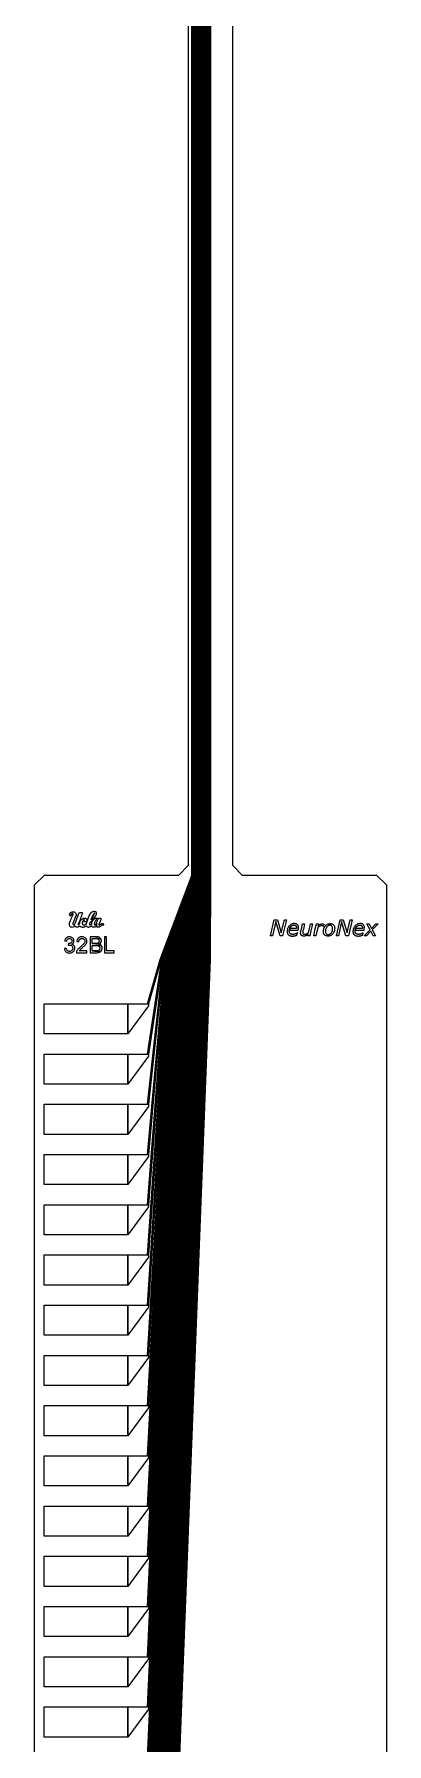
# Model space of a CAD drawing. Header units: inches. Extents: x 106592 to 209533, y 57057 to 74911.
# Drawn here: x 110129 to 110843, y 58860 to 62320 of the extents above; entities that cross this region are included whole.
import ezdxf

# ---------------------------------------------------------------- set-up
doc = ezdxf.new("R2010")
doc.units = ezdxf.units.IN
doc.header["$MEASUREMENT"] = 0
for name, color, linetype in [('metal', 221, 'Continuous'), ('nitride window', 40, 'Continuous'), ('profile', 140, 'Continuous')]:
    doc.layers.add(name, color=color, linetype=linetype)

msp = doc.modelspace()

# ---------------------------------------------------------------- linework, layer by layer
at = {"layer": 'metal'}
for points in [[(110447.7, 60617.5), (110448.6, 68847.4), (110449.2, 68847.4), (110448.3, 60617.5)], [(110448.9, 60617.5), (110449.8, 68847.4), (110450.4, 68847.4), (110449.5, 60617.5)], [(110450.1, 60617.5), (110451, 68847.4), (110451.6, 68847.4), (110450.7, 60617.5)], [(110451.3, 60617.5), (110452.2, 68847.4), (110452.8, 68847.4), (110451.9, 60617.5)], [(110452.5, 60617.5), (110453.4, 68847.4), (110454, 68847.4), (110453.1, 60617.5)], [(110453.7, 60617.5), (110454.6, 68847.4), (110455.2, 68847.4), (110454.3, 60617.5)], [(110454.9, 60617.5), (110455.8, 68847.4), (110456.4, 68847.4), (110455.5, 60617.5)], [(110456.1, 60617.5), (110457, 68847.4), (110457.6, 68847.4), (110456.7, 60617.5)], [(110457.3, 60617.5), (110458.2, 68847.4), (110458.8, 68847.4), (110457.9, 60617.5)], [(110458.5, 60617.5), (110459.4, 68847.4), (110460, 68847.4), (110459.1, 60617.5)], [(110459.7, 60617.5), (110460.6, 68847.4), (110461.2, 68847.4), (110460.3, 60617.5)], [(110460.9, 60617.5), (110461.8, 68847.4), (110462.4, 68847.4), (110461.5, 60617.5)], [(110462.1, 60617.5), (110463, 68847.4), (110463.6, 68847.4), (110462.7, 60617.5)], [(110463.3, 60617.5), (110464.2, 68847.4), (110464.8, 68847.4), (110463.9, 60617.5)], [(110464.5, 60617.5), (110465.4, 68847.4), (110466, 68847.4), (110465.1, 60617.5)], [(110465.7, 60617.5), (110466.6, 68847.4), (110467.2, 68847.4), (110466.3, 60617.5)], [(110466.9, 60617.5), (110467.8, 68847.4), (110468.4, 68847.4), (110467.5, 60617.5)], [(110468.1, 60617.5), (110469, 68847.4), (110469.6, 68847.4), (110468.7, 60617.5)], [(110469.3, 60617.5), (110470.2, 68847.4), (110470.8, 68847.4), (110469.9, 60617.5)], [(110470.5, 60617.5), (110471.4, 68847.4), (110472, 68847.4), (110471.1, 60617.5)], [(110471.7, 60617.5), (110472.6, 68847.4), (110473.2, 68847.4), (110472.3, 60617.5)], [(110472.9, 60617.5), (110473.8, 68847.4), (110474.4, 68847.4), (110473.5, 60617.5)], [(110474.1, 60617.5), (110475, 68847.4), (110475.6, 68847.4), (110474.7, 60617.5)], [(110475.3, 60617.5), (110476.2, 68847.4), (110476.8, 68847.4), (110475.9, 60617.5)], [(110476.5, 60617.5), (110477.4, 68847.4), (110478, 68847.4), (110477.1, 60617.5)], [(110477.7, 60617.5), (110478.6, 68847.4), (110479.2, 68847.4), (110478.3, 60617.5)], [(110478.9, 60617.5), (110479.8, 68847.4), (110480.4, 68847.4), (110479.5, 60617.5)], [(110480.1, 60617.5), (110481, 68847.4), (110481.6, 68847.4), (110480.7, 60617.5)], [(110481.3, 60617.5), (110482.2, 68847.4), (110482.8, 68847.4), (110481.9, 60617.5)], [(110482.5, 60617.5), (110483.4, 68847.4), (110484, 68847.4), (110483.1, 60617.5)], [(110483.7, 60617.5), (110484.6, 68847.4), (110485.2, 68847.4), (110484.3, 60617.5)], [(110484.9, 60617.5), (110485.8, 68847.4), (110486.4, 68847.4), (110485.5, 60617.5)], [(110447.7, 60617.5), (110448.3, 60617.5), (110385.8, 60447.2), (110384.2, 60447.2)], [(110448.9, 60617.5), (110449.5, 60617.5), (110389, 60447.2), (110387.4, 60447.2)], [(110450.1, 60617.5), (110450.7, 60617.5), (110392.2, 60447.2), (110390.6, 60447.2)], [(110395.4, 60447.2), (110393.8, 60447.2), (110451.3, 60617.5), (110451.9, 60617.5)], [(110452.5, 60617.5), (110453.1, 60617.5), (110398.6, 60447.2), (110397, 60447.2)], [(110401.8, 60447.2), (110400.2, 60447.2), (110453.7, 60617.5), (110454.3, 60617.5)], [(110454.9, 60617.5), (110455.5, 60617.5), (110405, 60447.2), (110403.4, 60447.2)], [(110456.1, 60617.5), (110456.7, 60617.5), (110408.2, 60447.2), (110406.6, 60447.2)], [(110409.8, 60447.2), (110411.4, 60447.2), (110457.9, 60617.5), (110457.3, 60617.5)], [(110458.5, 60617.5), (110459.1, 60617.5), (110414.6, 60447.2), (110413, 60447.2)], [(110416.2, 60447.2), (110417.8, 60447.2), (110460.3, 60617.5), (110459.7, 60617.5)], [(110460.9, 60617.5), (110461.5, 60617.5), (110421, 60447.2), (110419.4, 60447.2)], [(110422.6, 60447.2), (110424.2, 60447.2), (110462.7, 60617.5), (110462.1, 60617.5)], [(110463.3, 60617.5), (110463.9, 60617.5), (110427.4, 60447.2), (110425.8, 60447.2)], [(110464.5, 60617.5), (110465.1, 60617.5), (110430.6, 60447.2), (110429, 60447.2)], [(110465.7, 60617.5), (110466.3, 60617.5), (110433.8, 60447.2), (110432.2, 60447.2)], [(110466.9, 60617.5), (110467.5, 60617.5), (110437, 60447.2), (110435.4, 60447.2)], [(110468.1, 60617.5), (110468.7, 60617.5), (110440.2, 60447.2), (110438.6, 60447.2)], [(110443.4, 60447.2), (110441.8, 60447.2), (110469.3, 60617.5), (110469.9, 60617.5)], [(110470.5, 60617.5), (110471.1, 60617.5), (110446.6, 60447.2), (110445, 60447.2)], [(110449.8, 60447.2), (110448.2, 60447.2), (110471.7, 60617.5), (110472.3, 60617.5)], [(110472.9, 60617.5), (110473.5, 60617.5), (110453, 60447.2), (110451.4, 60447.2)], [(110474.1, 60617.5), (110474.7, 60617.5), (110456.2, 60447.2), (110454.6, 60447.2)], [(110457.8, 60447.2), (110459.4, 60447.2), (110475.9, 60617.5), (110475.3, 60617.5)], [(110476.5, 60617.5), (110477.1, 60617.5), (110462.6, 60447.2), (110461, 60447.2)], [(110464.2, 60447.2), (110465.8, 60447.2), (110478.3, 60617.5), (110477.7, 60617.5)], [(110478.9, 60617.5), (110479.5, 60617.5), (110469, 60447.2), (110467.4, 60447.2)], [(110470.6, 60447.2), (110472.2, 60447.2), (110480.7, 60617.5), (110480.1, 60617.5)], [(110481.3, 60617.5), (110481.9, 60617.5), (110475.4, 60447.2), (110473.8, 60447.2)], [(110482.5, 60617.5), (110483.1, 60617.5), (110478.6, 60447.2), (110477, 60447.2)], [(110483.7, 60617.5), (110484.3, 60617.5), (110481.8, 60447.2), (110480.2, 60447.2)], [(110484.9, 60617.5), (110485.5, 60617.5), (110485, 60447.2), (110483.4, 60447.2)], [(110202, 60535.7), (110201.2, 60536), (110200.7, 60537.1), (110200.9, 60539.1), (110202.8, 60542.1), (110204.3, 60543), (110206.1, 60543.7), (110207.6, 60543.9), (110208.7, 60543.9), (110209.7, 60543.7), (110210.9, 60543.1), (110211.9, 60542.5), (110212.5, 60541.7), (110213.3, 60540.3), (110213.7, 60539), (110213.8, 60537.8), (110213.6, 60536.2), (110212.8, 60534.4), (110212, 60532.2), (110208.3, 60523.2), (110207.4, 60520.4), (110207.3, 60519.1), (110207.5, 60517.9), (110208.4, 60517.3), (110209.3, 60517.2), (110210, 60517.6), (110210.9, 60518.5), (110211.4, 60519.3), (110211.9, 60520.4), (110212.6, 60521.9), (110213.1, 60523.3), (110219.6, 60540.9), (110220.2, 60541.5), (110220.9, 60542), (110221.7, 60542.2), (110223.4, 60542.3), (110224.6, 60542.2), (110225.2, 60542.1), (110226.4, 60541.7), (110226.5, 60541.1), (110226.2, 60540.2), (110225.1, 60537.4), (110223.9, 60533.8), (110223.5, 60532.5), (110222.9, 60530.9), (110221.8, 60528), (110219.7, 60522.6), (110218.9, 60520.7), (110218.2, 60519.1), (110218, 60518.2), (110218.4, 60517.3), (110219.1, 60517.5), (110220.3, 60518.5), (110220.6, 60519.3), (110221, 60521.1), (110221.4, 60522.5), (110221.6, 60523.4), (110222.3, 60524.8), (110223.1, 60526.3), (110224.2, 60527.8), (110225.2, 60528.8), (110227.1, 60530.1), (110228.3, 60530.7), (110229.7, 60531.1), (110230.8, 60531.1), (110231.8, 60531.1), (110232.6, 60531), (110233.6, 60530.6), (110234.5, 60529.9), (110235.1, 60528.9), (110235.4, 60527.7), (110235.5, 60526.9), (110235.4, 60525.7), (110234.6, 60524.5), (110233.9, 60523.8), (110233.1, 60523.4), (110231.9, 60523.3), (110230.9, 60523.4), (110230.3, 60523.5), (110229.9, 60523.9), (110229.6, 60524.6), (110229.3, 60525.4), (110229.6, 60526.3), (110230, 60526.7), (110230.5, 60527.1), (110230.6, 60527.5), (110230.1, 60527.6), (110229.5, 60527.3), (110228.9, 60526.8), (110228.3, 60526), (110227.8, 60525.3), (110227.2, 60524.3), (110226.8, 60523.3), (110226.4, 60522.4), (110226.2, 60521.4), (110226.2, 60520.6), (110226.3, 60519.9), (110226.4, 60519.2), (110226.5, 60518.8), (110226.8, 60518.4), (110227.2, 60517.9), (110227.6, 60517.6), (110228.3, 60517.4), (110229, 60517.3), (110229.7, 60517.3), (110231.5, 60517.7), (110232.4, 60518), (110233.7, 60518.7), (110234.4, 60519.1), (110234.7, 60519.6), (110235.6, 60522.8), (110237.5, 60528.3), (110239.6, 60534), (110241.4, 60537.4), (110242.4, 60539), (110244.3, 60541.8), (110245.2, 60542.8), (110246.5, 60543.8), (110247.8, 60544.4), (110249.1, 60544.7), (110250, 60544.8), (110251, 60544.8), (110251.9, 60544.7), (110252.9, 60544.4), (110253.6, 60544), (110254.3, 60543.5), (110254.7, 60542.6), (110254.9, 60541), (110254.7, 60539.7), (110254.2, 60538.4), (110253.6, 60536.9), (110252.7, 60535.4), (110251.2, 60532.8), (110249.9, 60530.9), (110248.6, 60529.2), (110244.6, 60529.1), (110246.2, 60531), (110248.2, 60534.1), (110249.9, 60537.2), (110251.1, 60539.5), (110251.5, 60540.4), (110251.5, 60540.8), (110251.4, 60541.4), (110251.2, 60541.4), (110250.7, 60541.1), (110250.1, 60540.7), (110249.6, 60539.9), (110248.8, 60538.8), (110248.3, 60538), (110247.6, 60537), (110247, 60536), (110246.4, 60534.9), (110246, 60534.1), (110245.5, 60533), (110244.8, 60531.6), (110244.4, 60530.6), (110244, 60529.4), (110243.7, 60528.6), (110243.6, 60528.1), (110244.6, 60529.1), (110248.6, 60529.2), (110248.1, 60528.6), (110247.5, 60527.8), (110246.4, 60526.6), (110245.5, 60525.7), (110244.2, 60524.3), (110243.3, 60523.3), (110242.4, 60522.4), (110241.3, 60521.4), (110241.1, 60520.8), (110240.9, 60520.1), (110240.7, 60519.5), (110240.6, 60518.6), (110240.7, 60517.8), (110240.9, 60517.3), (110241.7, 60517.2), (110242.9, 60517.5), (110244, 60518), (110244.7, 60518.4), (110245.2, 60518.8), (110245.4, 60519.1), (110245.4, 60519.5), (110245.4, 60520.3), (110245.6, 60521.1), (110245.9, 60522.4), (110246.4, 60523.8), (110246.8, 60524.7), (110247.4, 60526.1), (110248.2, 60527.2), (110249.1, 60528.2), (110250, 60529), (110251, 60529.7), (110252.5, 60530.5), (110253.6, 60530.9), (110254.6, 60531.2), (110255.6, 60531.2), (110256.3, 60531.2), (110257, 60531.1), (110257.9, 60530.7), (110258.6, 60530.2), (110259, 60529.7), (110259.2, 60529.4), (110259.5, 60529.6), (110259.9, 60530.1), (110260.5, 60530.5), (110261, 60530.8), (110261.6, 60531), (110262.1, 60531.2), (110262.7, 60531.2), (110263.2, 60531.1), (110263.7, 60530.7), (110263.9, 60530.2), (110264, 60529.4), (110263.9, 60528.6), (110263.6, 60527.7), (110263, 60526.2), (110260.4, 60519.6), (110260, 60518.6), (110259.9, 60517.7), (110260.1, 60517.2), (110260.5, 60517), (110261.1, 60517.1), (110262.1, 60518), (110263.5, 60519), (110264.7, 60519.6), (110266, 60520), (110267, 60520), (110267.9, 60520), (110269.2, 60519.7), (110270, 60519.3), (110267.1, 60516.4), (110266.8, 60516.6), (110266.6, 60516.6), (110266.3, 60516.6), (110266, 60516.5), (110265.6, 60516.4), (110265.2, 60516.2), (110264.6, 60515.7), (110263.4, 60514.8), (110262.3, 60514), (110261.3, 60513.5), (110260.3, 60513), (110259.1, 60512.7), (110258.3, 60512.6), (110256.8, 60512.5), (110256.1, 60512.7), (110255.5, 60513.2), (110255.2, 60513.8), (110255.1, 60514.6), (110255, 60515.3), (110255.2, 60521.2), (110256, 60523.1), (110256.6, 60524.6), (110257.1, 60525.7), (110257.2, 60526.7), (110257.1, 60527.3), (110256.8, 60527.7), (110256.3, 60527.8), (110255.3, 60527.8), (110254.6, 60527.4), (110253.6, 60526.5), (110252.3, 60525), (110251.6, 60523.6), (110251, 60522), (110250.7, 60520.6), (110250.6, 60519.3), (110250.7, 60518.6), (110251, 60517.8), (110251.5, 60517.3), (110252, 60517.1), (110252.8, 60517.4), (110253.4, 60518), (110254, 60519), (110254.5, 60519.9), (110255, 60520.9), (110255.1, 60521), (110254.9, 60514.9), (110254, 60514.2), (110252.9, 60513.5), (110251.9, 60512.9), (110250.7, 60512.5), (110249.7, 60512.5), (110248.2, 60512.6), (110247.5, 60513), (110246.6, 60513.7), (110246.2, 60514.4), (110246, 60515.2), (110245.4, 60514.8), (110243.9, 60513.9), (110242.5, 60513.3), (110241.2, 60512.8), (110239.8, 60512.5), (110238.8, 60512.4), (110237.6, 60512.5), (110236.6, 60512.9), (110235.9, 60513.4), (110235.5, 60514), (110235.1, 60514.5), (110234.8, 60515.3), (110233.8, 60514.5), (110232.7, 60513.9), (110231.7, 60513.4), (110230.7, 60513), (110229.8, 60512.7), (110228.5, 60512.5), (110227.5, 60512.4), (110226.5, 60512.4), (110225.3, 60512.6), (110224.3, 60513), (110223.2, 60513.5), (110222.3, 60514.3), (110221.4, 60515.2), (110220.6, 60514.6), (110219.8, 60514), (110218.9, 60513.5), (110217.9, 60513), (110216.9, 60512.7), (110215.9, 60512.5), (110214.8, 60512.5), (110213.8, 60512.7), (110213.1, 60513), (110212.3, 60513.8), (110211.6, 60515.1), (110210.8, 60514.5), (110209.9, 60514), (110208.9, 60513.3), (110207.9, 60512.9), (110206.9, 60512.5), (110205.6, 60512.4), (110204.4, 60512.5), (110203.3, 60512.9), (110202.5, 60513.3), (110201.8, 60514), (110201.2, 60514.8), (110200.8, 60515.5), (110200.3, 60516.8), (110200.3, 60518), (110200.4, 60519.5), (110200.6, 60520.7), (110201.3, 60522.7), (110202, 60524.9), (110202.9, 60527.3), (110203.7, 60529), (110204.7, 60531.5), (110206.1, 60534.6), (110206.8, 60536.6), (110207.5, 60538.4), (110207.6, 60539.4), (110207.3, 60539.8), (110206.8, 60540.1), (110206.2, 60540.2), (110205.6, 60540.2), (110204.8, 60539.8), (110204.4, 60539), (110203.9, 60537.9), (110203.7, 60536.9), (110203.3, 60536), (110202.8, 60535.6), (110202.4, 60535.6)], [(110607.3, 60495.3), (110614.7, 60527.3), (110621.1, 60527.3), (110629, 60501.2), (110635.4, 60527.3), (110639.4, 60527.3), (110631.6, 60495.3), (110626.6, 60495.3), (110617.9, 60523.9), (110611.3, 60495.3)], [(110645.4, 60506.9), (110663.2, 60506.9), (110663.5, 60508.2), (110663.7, 60509.7), (110663.9, 60511.5), (110664, 60512.5), (110663.9, 60513.7), (110663.6, 60515), (110663.1, 60516.3), (110662.7, 60516.8), (110662.4, 60517.3), (110661.9, 60517.8), (110661.4, 60518.3), (110660.8, 60518.7), (110660.4, 60518.9), (110659.9, 60519.2), (110658.9, 60519.5), (110658.2, 60519.7), (110657.3, 60519.8), (110656.3, 60519.9), (110655.4, 60520), (110654.5, 60519.9), (110653.8, 60519.9), (110653, 60519.7), (110652.1, 60519.6), (110651.2, 60519.3), (110650.3, 60519), (110649.5, 60518.6), (110648.5, 60518.1), (110647.8, 60517.6), (110646.9, 60517), (110646.1, 60516.3), (110645.3, 60515.5), (110644.6, 60514.6), (110643.8, 60513.6), (110643.3, 60512.8), (110642.8, 60511.9), (110642.3, 60510.8), (110641.9, 60509.9), (110641.6, 60508.9), (110641.3, 60507.9), (110641.1, 60507), (110641, 60506.2), (110641, 60505.5), (110640.9, 60504.7), (110640.9, 60504.2), (110640.9, 60503.6), (110640.9, 60503), (110641, 60502.3), (110641.1, 60501.8), (110641.2, 60501.3), (110641.3, 60500.8), (110641.6, 60500.1), (110641.9, 60499.4), (110642.2, 60498.9), (110642.4, 60498.5), (110642.6, 60498.3), (110643, 60497.7), (110643.4, 60497.4), (110643.8, 60497), (110644.4, 60496.5), (110645.2, 60496.1), (110645.9, 60495.8), (110646.2, 60495.6), (110647, 60495.4), (110647.2, 60495.3), (110647.9, 60495.1), (110648.3, 60495), (110649.1, 60494.9), (110649.7, 60494.8), (110650.4, 60494.8), (110650.9, 60494.8), (110651.4, 60494.7), (110651.8, 60494.7), (110652.3, 60494.7), (110653, 60494.8), (110653.5, 60494.8), (110654.1, 60494.9), (110654.6, 60495), (110655.1, 60495.1), (110655.7, 60495.2), (110656.2, 60495.3), (110656.6, 60495.4), (110657, 60495.5), (110657.4, 60495.6), (110657.9, 60495.8), (110658.3, 60495.9), (110658.7, 60496), (110659.3, 60496.2), (110659.9, 60496.4), (110660.8, 60496.8), (110661.7, 60501.1), (110661.4, 60501.1), (110660.9, 60500.8), (110660.3, 60500.5), (110659.7, 60500.1), (110659.3, 60499.9), (110658.9, 60499.7), (110658.4, 60499.5), (110658, 60499.3), (110657.6, 60499.2), (110657.1, 60499), (110656.6, 60498.9), (110656.3, 60498.7), (110655.9, 60498.6), (110655.4, 60498.5), (110654.9, 60498.4), (110654.5, 60498.3), (110654, 60498.2), (110653.5, 60498.2), (110653.1, 60498.1), (110652.5, 60498.1), (110652, 60498.1), (110651.5, 60498.1), (110651.1, 60498.2), (110650.6, 60498.2), (110650.1, 60498.3), (110649.7, 60498.4), (110649.3, 60498.5), (110648.8, 60498.7), (110648.4, 60498.9), (110648.1, 60499.1), (110647.7, 60499.3), (110647.4, 60499.5), (110647.1, 60499.8), (110646.8, 60500), (110646.7, 60500.2), (110646.4, 60500.5), (110646.2, 60500.8), (110645.9, 60501.2), (110645.9, 60501.3), (110645.7, 60501.7), (110645.6, 60501.9), (110645.5, 60502.2), (110645.4, 60502.5), (110645.3, 60503), (110645.2, 60503.8), (110645.2, 60504.6), (110645.2, 60505.3), (110645.2, 60506.1), (110645.3, 60506.7), (110645.4, 60506.9), (110645.4, 60506.9), (110646, 60509.9), (110646.1, 60510.2), (110646.1, 60510.5), (110646.3, 60510.8), (110646.4, 60511.2), (110646.6, 60511.6), (110646.7, 60511.9), (110646.9, 60512.2), (110647.1, 60512.5), (110647.2, 60512.7), (110647.3, 60512.9), (110647.6, 60513.2), (110647.7, 60513.4), (110648, 60513.7), (110648.1, 60513.9), (110648.5, 60514.2), (110648.7, 60514.4), (110648.9, 60514.7), (110649.2, 60514.9), (110649.5, 60515.1), (110649.8, 60515.3), (110650, 60515.4), (110650.2, 60515.6), (110650.4, 60515.7), (110650.5, 60515.8), (110650.8, 60515.9), (110651, 60516), (110651.3, 60516.1), (110651.5, 60516.2), (110651.7, 60516.3), (110652, 60516.4), (110652.2, 60516.5), (110652.4, 60516.5), (110652.8, 60516.6), (110653, 60516.6), (110653.2, 60516.7), (110653.5, 60516.7), (110653.8, 60516.7), (110653.9, 60516.7), (110654.3, 60516.8), (110654.6, 60516.8), (110654.8, 60516.8), (110655, 60516.8), (110655.2, 60516.8), (110655.4, 60516.7), (110655.7, 60516.7), (110655.8, 60516.7), (110656, 60516.7), (110656.2, 60516.6), (110656.5, 60516.6), (110656.7, 60516.5), (110657, 60516.5), (110657.1, 60516.4), (110657.2, 60516.4), (110657.4, 60516.3), (110657.5, 60516.3), (110657.6, 60516.2), (110657.8, 60516.1), (110657.9, 60516.1), (110658, 60516), (110658.1, 60516), (110658.2, 60515.9), (110658.3, 60515.8), (110658.4, 60515.8), (110658.5, 60515.7), (110658.6, 60515.6), (110658.7, 60515.5), (110658.8, 60515.4), (110658.9, 60515.3), (110659.1, 60515), (110659.2, 60514.8), (110659.4, 60514.6), (110659.5, 60514.3), (110659.6, 60514.1), (110659.6, 60514), (110659.7, 60513.7), (110659.8, 60513.5), (110659.8, 60513.2), (110659.9, 60513), (110659.9, 60512.5), (110659.9, 60512.2), (110660, 60511.9), (110659.9, 60511.5), (110659.9, 60511.2), (110659.9, 60510.9), (110659.9, 60510.6), (110659.8, 60510.4), (110659.8, 60510.1), (110659.8, 60509.9), (110646.1, 60509.9), (110646, 60509.9)], [(110672, 60519.3), (110676.1, 60519.3), (110673.7, 60509), (110672.9, 60505.6), (110672.7, 60504.7), (110672.6, 60504), (110672.5, 60503.3), (110672.4, 60502.3), (110672.4, 60501.4), (110672.5, 60500.5), (110672.8, 60500), (110673.1, 60499.4), (110673.4, 60499.2), (110673.6, 60499), (110673.8, 60498.9), (110674, 60498.8), (110674.2, 60498.7), (110674.5, 60498.6), (110674.8, 60498.5), (110675, 60498.4), (110675.2, 60498.4), (110675.5, 60498.4), (110675.8, 60498.4), (110676.1, 60498.3), (110676.3, 60498.3), (110676.6, 60498.3), (110676.9, 60498.3), (110677.2, 60498.4), (110677.5, 60498.4), (110677.8, 60498.5), (110678.1, 60498.5), (110678.4, 60498.6), (110678.7, 60498.7), (110679, 60498.8), (110679.3, 60498.9), (110679.6, 60499), (110680, 60499.2), (110680.5, 60499.4), (110680.9, 60499.6), (110681.2, 60499.7), (110681.5, 60499.9), (110681.7, 60500), (110682, 60500.1), (110682.2, 60500.3), (110682.5, 60500.5), (110682.8, 60500.6), (110683, 60500.7), (110683.2, 60500.8), (110683.5, 60501), (110683.7, 60501.2), (110683.8, 60501.3), (110684, 60501.3), (110684, 60501.4), (110685.3, 60507.2), (110687.2, 60515.2), (110688.2, 60519.3), (110692.2, 60519.3), (110690.8, 60513.1), (110689.6, 60508), (110689, 60505.3), (110686.7, 60495.3), (110682.6, 60495.3), (110683.2, 60497.9), (110682.6, 60497.6), (110681.7, 60497), (110680.8, 60496.5), (110680, 60496), (110679.2, 60495.6), (110678.4, 60495.3), (110677.6, 60495), (110677, 60494.9), (110676.4, 60494.7), (110675.7, 60494.7), (110674.9, 60494.6), (110674.3, 60494.6), (110673.6, 60494.7), (110673, 60494.7), (110672.3, 60494.9), (110671.9, 60495), (110671.3, 60495.2), (110670.8, 60495.5), (110670.5, 60495.7), (110670.1, 60495.9), (110669.8, 60496.2), (110669.5, 60496.5), (110669.1, 60497), (110668.7, 60497.5), (110668.5, 60498.1), (110668.3, 60498.7), (110668.1, 60499.4), (110668.1, 60500), (110668, 60500.7), (110668, 60501.3), (110668.1, 60502.1), (110668.3, 60503.1), (110668.4, 60503.7), (110668.6, 60504.4), (110668.9, 60506), (110669.6, 60508.7), (110671.3, 60516.3), (110672, 60519.3), (110672, 60519.3)], [(110700.2, 60519.3), (110704.3, 60519.3), (110703.5, 60515.7), (110704.6, 60516.5), (110705.9, 60517.3), (110707.3, 60518), (110708.7, 60518.6), (110710.2, 60519.1), (110711.3, 60519.2), (110712.5, 60519.3), (110713.6, 60519.2), (110714.5, 60519.1), (110715.1, 60519), (110714.2, 60515), (110713.9, 60515), (110713.3, 60515.2), (110712.3, 60515.3), (110711.2, 60515.4), (110710.2, 60515.4), (110709.1, 60515.3), (110707.9, 60515), (110706.3, 60514.4), (110705.2, 60513.9), (110704.2, 60513.3), (110703.3, 60512.7), (110702.7, 60512.3), (110698.8, 60495.3), (110694.6, 60495.3), (110697.8, 60509.2), (110699.6, 60516.9)], [(110728, 60519.9), (110729.6, 60519.9), (110730.9, 60519.7), (110731.9, 60519.4), (110732.9, 60518.9), (110734.2, 60518.1), (110735, 60517.2), (110735.9, 60516.1), (110736.5, 60514.7), (110736.8, 60513.7), (110737, 60512.6), (110737.1, 60511.5), (110737.1, 60510.3), (110737, 60508.7), (110736.9, 60507.7), (110736.7, 60506.6), (110736.5, 60505.6), (110736.3, 60505), (110735.9, 60504), (110735.6, 60503.2), (110735.3, 60502.4), (110734.8, 60501.5), (110734.5, 60501), (110733.8, 60499.9), (110732.9, 60498.9), (110731.8, 60497.8), (110730.4, 60496.7), (110729, 60495.9), (110727.6, 60495.3), (110726.3, 60494.9), (110725, 60494.7), (110723.3, 60494.6), (110722.2, 60494.7), (110720.6, 60494.9), (110719.5, 60495.2), (110718.5, 60495.6), (110717.7, 60496.1), (110716.9, 60496.8), (110716.1, 60497.6), (110715.4, 60498.5), (110715, 60499.5), (110714.6, 60500.4), (110714.4, 60501.6), (110714.2, 60502.9), (110714.2, 60504.3), (110714.2, 60505.3), (110714.4, 60507), (110714.8, 60508.8), (110715.4, 60510.6), (110716.1, 60512.4), (110717.3, 60514.2), (110718.3, 60515.6), (110719.4, 60516.7), (110720.7, 60517.7), (110722.1, 60518.5), (110723.7, 60519.2), (110725.2, 60519.6), (110726.4, 60519.8), (110727.3, 60519.9), (110728, 60520), (110727.9, 60516.5), (110727, 60516.5), (110725.9, 60516.4), (110725.1, 60516.2), (110724.2, 60515.8), (110723.2, 60515.2), (110722.3, 60514.5), (110721.5, 60513.6), (110720.6, 60512.5), (110720.2, 60511.6), (110719.6, 60510.5), (110719.1, 60509.1), (110718.8, 60507.8), (110718.6, 60506.6), (110718.4, 60505.3), (110718.4, 60503.4), (110718.5, 60502), (110719.1, 60500.5), (110719.7, 60499.7), (110720.4, 60499), (110721.3, 60498.5), (110722.2, 60498.2), (110723.4, 60498), (110724.7, 60498), (110726.2, 60498.3), (110727.4, 60498.8), (110728.8, 60499.8), (110730.3, 60501.4), (110731.1, 60502.8), (110731.7, 60504.2), (110732.4, 60506), (110732.7, 60508.2), (110732.8, 60509.8), (110732.8, 60511.5), (110732.6, 60512.9), (110732, 60514.1), (110731.5, 60514.9), (110731, 60515.5), (110730.2, 60516), (110729.2, 60516.4), (110728.3, 60516.5), (110728, 60516.5)], [(110740.5, 60495.3), (110747.9, 60527.3), (110754.3, 60527.3), (110762.2, 60501.2), (110768.6, 60527.3), (110772.6, 60527.3), (110764.8, 60495.3), (110759.8, 60495.3), (110751.1, 60523.9), (110744.5, 60495.3)], [(110778.6, 60507), (110796.4, 60507), (110796.7, 60508.3), (110796.9, 60509.8), (110797.1, 60511.5), (110797.2, 60512.5), (110797.1, 60513.7), (110796.8, 60515.1), (110796.2, 60516.3), (110795.9, 60516.8), (110795.6, 60517.3), (110795.1, 60517.8), (110794.6, 60518.3), (110794, 60518.7), (110793.6, 60518.9), (110793.1, 60519.2), (110792.1, 60519.5), (110791.4, 60519.7), (110790.5, 60519.9), (110789.5, 60520), (110788.6, 60520), (110787.7, 60520), (110787, 60519.9), (110786.2, 60519.8), (110785.3, 60519.6), (110784.4, 60519.3), (110783.5, 60519), (110782.7, 60518.7), (110781.7, 60518.1), (110781, 60517.7), (110780.1, 60517), (110779.3, 60516.3), (110778.5, 60515.5), (110777.8, 60514.7), (110777, 60513.7), (110776.5, 60512.8), (110776, 60511.9), (110775.5, 60510.9), (110775.1, 60509.9), (110774.8, 60508.9), (110774.5, 60508), (110774.3, 60507), (110774.2, 60506.3), (110774.2, 60505.5), (110774.1, 60504.7), (110774.1, 60504.2), (110774.1, 60503.6), (110774.1, 60503), (110774.2, 60502.4), (110774.3, 60501.9), (110774.4, 60501.3), (110774.5, 60500.8), (110774.8, 60500.1), (110775.1, 60499.4), (110775.4, 60498.9), (110775.6, 60498.5), (110775.8, 60498.3), (110776.2, 60497.8), (110776.6, 60497.4), (110777, 60497), (110777.6, 60496.6), (110778.4, 60496.2), (110779.1, 60495.8), (110779.4, 60495.7), (110780.2, 60495.4), (110780.4, 60495.3), (110781.1, 60495.2), (110781.5, 60495), (110782.3, 60494.9), (110782.9, 60494.9), (110783.6, 60494.8), (110784.1, 60494.8), (110784.6, 60494.8), (110785, 60494.8), (110785.5, 60494.8), (110786.1, 60494.8), (110786.7, 60494.8), (110787.3, 60494.9), (110787.8, 60495), (110788.3, 60495.1), (110788.9, 60495.2), (110789.3, 60495.3), (110789.8, 60495.4), (110790.2, 60495.5), (110790.6, 60495.7), (110791.1, 60495.8), (110791.5, 60495.9), (110791.9, 60496), (110792.5, 60496.3), (110793.1, 60496.5), (110794, 60496.8), (110794.9, 60501.1), (110794.6, 60501.1), (110794.1, 60500.8), (110793.5, 60500.5), (110792.9, 60500.2), (110792.5, 60500), (110792.1, 60499.7), (110791.6, 60499.5), (110791.2, 60499.4), (110790.8, 60499.2), (110790.3, 60499), (110789.8, 60498.9), (110789.5, 60498.8), (110789.1, 60498.7), (110788.6, 60498.5), (110788.1, 60498.4), (110787.7, 60498.3), (110787.2, 60498.3), (110786.7, 60498.2), (110786.3, 60498.2), (110785.7, 60498.1), (110785.2, 60498.2), (110784.7, 60498.2), (110784.3, 60498.2), (110783.8, 60498.3), (110783.3, 60498.4), (110782.9, 60498.4), (110782.5, 60498.6), (110782, 60498.7), (110781.6, 60498.9), (110781.3, 60499.1), (110780.9, 60499.3), (110780.6, 60499.5), (110780.3, 60499.8), (110780, 60500.1), (110779.8, 60500.2), (110779.6, 60500.5), (110779.4, 60500.8), (110779.1, 60501.2), (110779.1, 60501.4), (110778.9, 60501.7), (110778.8, 60502), (110778.7, 60502.2), (110778.6, 60502.5), (110778.5, 60503.1), (110778.4, 60503.9), (110778.4, 60504.6), (110778.4, 60505.3), (110778.4, 60506.1), (110778.5, 60506.7), (110778.6, 60506.9), (110778.6, 60507), (110779.2, 60509.9), (110779.3, 60510.2), (110779.3, 60510.5), (110779.5, 60510.8), (110779.6, 60511.3), (110779.8, 60511.6), (110779.9, 60511.9), (110780.1, 60512.2), (110780.3, 60512.5), (110780.4, 60512.7), (110780.5, 60512.9), (110780.8, 60513.3), (110780.9, 60513.4), (110781.2, 60513.7), (110781.3, 60513.9), (110781.7, 60514.3), (110781.9, 60514.5), (110782.1, 60514.7), (110782.4, 60514.9), (110782.6, 60515.1), (110783, 60515.3), (110783.2, 60515.5), (110783.4, 60515.6), (110783.6, 60515.7), (110783.7, 60515.8), (110784, 60515.9), (110784.2, 60516.1), (110784.5, 60516.1), (110784.7, 60516.2), (110784.9, 60516.3), (110785.1, 60516.4), (110785.4, 60516.5), (110785.6, 60516.5), (110786, 60516.6), (110786.2, 60516.7), (110786.4, 60516.7), (110786.6, 60516.7), (110787, 60516.8), (110787.1, 60516.8), (110787.5, 60516.8), (110787.8, 60516.8), (110788, 60516.8), (110788.2, 60516.8), (110788.4, 60516.8), (110788.6, 60516.8), (110788.9, 60516.8), (110789, 60516.7), (110789.2, 60516.7), (110789.4, 60516.7), (110789.7, 60516.6), (110789.9, 60516.6), (110790.2, 60516.5), (110790.3, 60516.5), (110790.4, 60516.4), (110790.6, 60516.4), (110790.7, 60516.3), (110790.8, 60516.2), (110791, 60516.2), (110791.1, 60516.1), (110791.2, 60516.1), (110791.3, 60516), (110791.4, 60515.9), (110791.5, 60515.9), (110791.6, 60515.8), (110791.7, 60515.7), (110791.8, 60515.6), (110791.9, 60515.5), (110792, 60515.4), (110792.1, 60515.3), (110792.3, 60515.1), (110792.4, 60514.8), (110792.6, 60514.6), (110792.7, 60514.4), (110792.8, 60514.1), (110792.8, 60514), (110792.9, 60513.7), (110793, 60513.5), (110793, 60513.2), (110793.1, 60513), (110793.1, 60512.6), (110793.1, 60512.3), (110793.2, 60511.9), (110793.1, 60511.5), (110793.1, 60511.2), (110793.1, 60511), (110793.1, 60510.7), (110793, 60510.4), (110793, 60510.1), (110793, 60509.9), (110779.3, 60509.9), (110779.2, 60509.9)], [(110802.1, 60519.3), (110806.6, 60519.3), (110811.4, 60510.1), (110820.1, 60519.3), (110825, 60519.3), (110813, 60507.2), (110819.6, 60495.3), (110815.1, 60495.3), (110810.3, 60504.5), (110801.5, 60495.3), (110796.6, 60495.3), (110808.7, 60507.4)], [(110451.4, 60447.2), (110453, 60447.2), (110360.6, 58223.9), (110358.5, 58223.9)], [(110360.6, 58325.5), (110358.5, 58325.5), (110448.2, 60447.2), (110449.8, 60447.2)], [(110445, 60447.2), (110446.6, 60447.2), (110360.6, 58427.1), (110358.5, 58427.1)], [(110360.6, 58528.7), (110358.5, 58528.7), (110441.8, 60447.2), (110443.4, 60447.2)], [(110360.6, 58630.3), (110358.5, 58630.3), (110438.6, 60447.2), (110440.2, 60447.2)], [(110435.4, 60447.2), (110437, 60447.2), (110360.6, 58731.9), (110358.5, 58731.9)], [(110454.6, 60447.2), (110456.2, 60447.2), (110360.6, 58122.2), (110358.5, 58122.2)], [(110457.8, 60447.2), (110459.4, 60447.2), (110360.6, 58020.6), (110358.5, 58020.6)], [(110483.4, 60447.2), (110485, 60447.2), (110360.6, 57207.8), (110358.5, 57207.8)], [(110480.2, 60447.2), (110481.8, 60447.2), (110360.6, 57309.4), (110358.5, 57309.4)], [(110461, 60447.2), (110462.6, 60447.2), (110360.6, 57919), (110358.5, 57919)], [(110360.6, 57817.4), (110358.5, 57817.4), (110464.2, 60447.2), (110465.8, 60447.2)], [(110360.6, 57715.8), (110358.5, 57715.8), (110467.4, 60447.2), (110469, 60447.2)], [(110470.6, 60447.2), (110472.2, 60447.2), (110360.6, 57614.2), (110358.5, 57614.2)], [(110360.6, 57512.6), (110358.5, 57512.6), (110473.8, 60447.2), (110475.4, 60447.2)], [(110477, 60447.2), (110478.6, 60447.2), (110360.6, 57411), (110358.5, 57411)], [(110425.8, 60447.2), (110427.4, 60447.2), (110360.6, 59036.7), (110358.5, 59036.7)], [(110360.6, 59138.3), (110358.5, 59138.3), (110422.6, 60447.2), (110424.2, 60447.2)], [(110419.4, 60447.2), (110421, 60447.2), (110360.6, 59239.9), (110358.5, 59239.9)], [(110360.6, 59341.5), (110358.5, 59341.5), (110416.2, 60447.2), (110417.8, 60447.2)], [(110360.6, 59443.1), (110358.5, 59443.1), (110413, 60447.2), (110414.6, 60447.2)], [(110409.8, 60447.2), (110411.4, 60447.2), (110360.6, 59544.7), (110358.5, 59544.7)], [(110429, 60447.2), (110430.6, 60447.2), (110360.6, 58935.1), (110358.5, 58935.1)], [(110432.2, 60447.2), (110433.8, 60447.2), (110360.6, 58833.5), (110358.5, 58833.5)], [(110406.6, 60447.2), (110408.2, 60447.2), (110360.6, 59646.3), (110358.5, 59646.3)], [(110403.4, 60447.2), (110405, 60447.2), (110360.6, 59747.9), (110358.5, 59747.9)], [(110384.2, 60447.2), (110385.8, 60447.2), (110360.6, 60357.5), (110358.5, 60357.5)], [(110360.6, 60255.9), (110358.5, 60255.9), (110387.4, 60447.2), (110389, 60447.2)], [(110360.6, 60154.3), (110358.5, 60154.3), (110390.6, 60447.2), (110392.2, 60447.2)], [(110393.8, 60447.2), (110395.4, 60447.2), (110360.6, 60052.7), (110358.5, 60052.7)], [(110360.6, 59951.1), (110358.5, 59951.1), (110397, 60447.2), (110398.6, 60447.2)], [(110400.2, 60447.2), (110401.8, 60447.2), (110360.6, 59849.5), (110358.5, 59849.5)], [(110148.9, 60357.5), (110318.3, 60357.5), (110318.3, 60296.6), (110148.9, 60296.6)], [(110318.3, 60296.6), (110318.3, 60357.5), (110360.6, 60357.5), (110360.6, 60353.3), (110318.3, 60296.6)], [(110148.9, 60255.9), (110318.3, 60255.9), (110318.3, 60195), (110148.9, 60195)], [(110318.3, 60195), (110318.3, 60255.9), (110360.6, 60255.9), (110360.6, 60251.7), (110318.3, 60195)], [(110148.9, 60154.3), (110318.3, 60154.3), (110318.3, 60093.4), (110148.9, 60093.4)], [(110318.3, 60093.4), (110318.3, 60154.3), (110360.6, 60154.3), (110360.6, 60150.1), (110318.3, 60093.4)], [(110148.9, 60052.7), (110318.3, 60052.7), (110318.3, 59991.8), (110148.9, 59991.8)], [(110318.3, 59991.8), (110318.3, 60052.7), (110360.6, 60052.7), (110360.6, 60048.5), (110318.3, 59991.8)], [(110148.9, 59951.1), (110318.3, 59951.1), (110318.3, 59890.2), (110148.9, 59890.2)], [(110318.3, 59890.2), (110318.3, 59951.1), (110360.6, 59951.1), (110360.6, 59946.9), (110318.3, 59890.2)], [(110148.9, 59849.5), (110318.3, 59849.5), (110318.3, 59788.6), (110148.9, 59788.6)], [(110318.3, 59788.6), (110318.3, 59849.5), (110360.6, 59849.5), (110360.6, 59845.3), (110318.3, 59788.6)], [(110148.9, 59747.9), (110318.3, 59747.9), (110318.3, 59687), (110148.9, 59687)], [(110318.3, 59687), (110318.3, 59747.9), (110360.6, 59747.9), (110360.6, 59743.7), (110318.3, 59687)], [(110148.9, 59646.3), (110318.3, 59646.3), (110318.3, 59585.3), (110148.9, 59585.3)], [(110318.3, 59585.3), (110318.3, 59646.3), (110360.6, 59646.3), (110360.6, 59642.1), (110318.3, 59585.3)], [(110148.9, 59544.7), (110318.3, 59544.7), (110318.3, 59483.7), (110148.9, 59483.7)], [(110318.3, 59483.7), (110318.3, 59544.7), (110360.6, 59544.7), (110360.6, 59540.5), (110318.3, 59483.7)], [(110148.9, 59443.1), (110318.3, 59443.1), (110318.3, 59382.1), (110148.9, 59382.1)], [(110318.3, 59382.1), (110318.3, 59443.1), (110360.6, 59443.1), (110360.6, 59438.9), (110318.3, 59382.1)], [(110148.9, 59341.5), (110318.3, 59341.5), (110318.3, 59280.5), (110148.9, 59280.5)], [(110318.3, 59280.5), (110318.3, 59341.5), (110360.6, 59341.5), (110360.6, 59337.3), (110318.3, 59280.5)], [(110148.9, 59239.9), (110318.3, 59239.9), (110318.3, 59178.9), (110148.9, 59178.9)], [(110318.3, 59178.9), (110318.3, 59239.9), (110360.6, 59239.9), (110360.6, 59235.7), (110318.3, 59178.9)], [(110148.9, 59138.3), (110318.3, 59138.3), (110318.3, 59077.3), (110148.9, 59077.3)], [(110318.3, 59077.3), (110318.3, 59138.3), (110360.6, 59138.3), (110360.6, 59134.1), (110318.3, 59077.3)], [(110148.9, 59036.7), (110318.3, 59036.7), (110318.3, 58975.7), (110148.9, 58975.7)], [(110318.3, 58975.7), (110318.3, 59036.7), (110360.6, 59036.7), (110360.6, 59032.5), (110318.3, 58975.7)], [(110148.9, 58935.1), (110318.3, 58935.1), (110318.3, 58874.1), (110148.9, 58874.1)], [(110318.3, 58874.1), (110318.3, 58935.1), (110360.6, 58935.1), (110360.6, 58930.8), (110318.3, 58874.1)]]:
    msp.add_lwpolyline(points, close=True, dxfattribs=at)
at = {"layer": 'metal', "color": 221, "lineweight": 0}
for points in [[(110206.7, 60479.2), (110207.6, 60480.1), (110208.4, 60481), (110208.4, 60481.1), (110209, 60482.2), (110209.4, 60483.5), (110209.5, 60484.8), (110209.5, 60485.2), (110209.3, 60486.5), (110209, 60487.7), (110208.4, 60488.9), (110208, 60489.5), (110207.1, 60490.5), (110206.1, 60491.3), (110205, 60492), (110204, 60492.4), (110202.8, 60492.8), (110201.5, 60493), (110200.2, 60493.1), (110199.7, 60493.1), (110198.4, 60493), (110197.1, 60492.7), (110195.9, 60492.3), (110194.8, 60491.7), (110193.8, 60491), (110193.4, 60490.6), (110192.6, 60489.7), (110191.9, 60488.6), (110191.3, 60487.5), (110190.8, 60486.2), (110190.5, 60484.8), (110194.5, 60484.1), (110194.7, 60485.2), (110195.1, 60486.5), (110195.7, 60487.6), (110196.4, 60488.4), (110196.6, 60488.6), (110197.7, 60489.3), (110198.9, 60489.8), (110200.2, 60489.9), (110200.5, 60489.9), (110201.9, 60489.7), (110203, 60489.2), (110204, 60488.5), (110204.1, 60488.4), (110204.9, 60487.4), (110205.3, 60486.2), (110205.5, 60484.9), (110205.4, 60483.9), (110205.1, 60482.7), (110204.4, 60481.7), (110203.5, 60480.8), (110202.7, 60480.4), (110201.6, 60479.9), (110200.3, 60479.6), (110198.9, 60479.5), (110198.9, 60479.5), (110198.3, 60479.6), (110197.9, 60476.1), (110198.1, 60476.2), (110199.5, 60476.5), (110200.7, 60476.6), (110201.8, 60476.5), (110203, 60476.2), (110204.2, 60475.6), (110205.2, 60474.8), (110205.8, 60474), (110206.4, 60472.9), (110206.8, 60471.7), (110206.9, 60470.3), (110206.9, 60470.2), (110206.8, 60468.9), (110206.4, 60467.7), (110205.8, 60466.6), (110205, 60465.6), (110205, 60465.5), (110204, 60464.7), (110202.9, 60464.1), (110201.7, 60463.8), (110200.3, 60463.6), (110200.3, 60463.6), (110199.9, 60463.7), (110198.6, 60463.9), (110197.4, 60464.4), (110196.4, 60465.1), (110196.2, 60465.2), (110195.5, 60466.1), (110194.9, 60467.2), (110194.4, 60468.4), (110194.1, 60469.9), (110190.1, 60469.4), (110190.3, 60468.4), (110190.6, 60467.1), (110191, 60465.9), (110191.7, 60464.8), (110192.4, 60463.8), (110193.3, 60462.9), (110194.2, 60462.2), (110195.2, 60461.6), (110196.4, 60461), (110197.6, 60460.7), (110198.9, 60460.5), (110200.3, 60460.4), (110201.1, 60460.4), (110202.4, 60460.6), (110203.7, 60460.8), (110204.9, 60461.3), (110206, 60461.8), (110207.1, 60462.5), (110208, 60463.3), (110208.2, 60463.5), (110209.1, 60464.5), (110209.8, 60465.5), (110210.4, 60466.6), (110210.8, 60467.8), (110211, 60469.1), (110211.1, 60470.4), (110211.1, 60470.7), (110211, 60472.1), (110210.7, 60473.4), (110210.2, 60474.6), (110209.5, 60475.6), (110209.5, 60475.7), (110208.6, 60476.6), (110207.6, 60477.3), (110206.4, 60477.9), (110205.1, 60478.3), (110205.5, 60478.5), (110206.7, 60479.2)], [(110225.5, 60489.9), (110226.5, 60489.8), (110227.8, 60489.5), (110228.9, 60489), (110229.9, 60488.3), (110230.3, 60487.9), (110231, 60486.8), (110231.4, 60485.6), (110231.6, 60484.3), (110231.4, 60483.2), (110231.1, 60482.1), (110230.5, 60480.8), (110229.7, 60479.6), (110229.5, 60479.3), (110228.9, 60478.6), (110228.2, 60477.8), (110227.3, 60476.9), (110226.3, 60476), (110225.2, 60475), (110224, 60473.9), (110222.7, 60472.8), (110222.3, 60472.5), (110221.1, 60471.5), (110220, 60470.5), (110219.1, 60469.6), (110218.2, 60468.8), (110217.5, 60468), (110216.8, 60467.1), (110216.1, 60465.9), (110215.4, 60464.8), (110214.9, 60463.7), (110214.9, 60463.5), (110214.6, 60462.3), (110214.5, 60461), (110235.6, 60461), (110235.6, 60464.7), (110219.9, 60464.7), (110220, 60464.8), (110220.7, 60465.8), (110221.6, 60466.9), (110221.9, 60467.2), (110222.6, 60467.8), (110223.5, 60468.7), (110224.7, 60469.7), (110226.1, 60470.9), (110226.5, 60471.2), (110227.7, 60472.3), (110228.9, 60473.3), (110229.9, 60474.2), (110230.8, 60475.1), (110231.6, 60475.8), (110232.2, 60476.5), (110232.8, 60477.2), (110233.6, 60478.3), (110234.3, 60479.4), (110234.8, 60480.4), (110235.2, 60481.7), (110235.5, 60482.9), (110235.6, 60484.2), (110235.6, 60484.9), (110235.4, 60486.2), (110235, 60487.4), (110234.5, 60488.5), (110233.8, 60489.6), (110232.9, 60490.6), (110232.8, 60490.7), (110231.9, 60491.4), (110230.8, 60492), (110229.7, 60492.5), (110228.4, 60492.9), (110227.1, 60493.1), (110225.6, 60493.1), (110225.6, 60493.1), (110224.1, 60493.1), (110222.8, 60492.9), (110221.5, 60492.5), (110220.3, 60492.1), (110219.3, 60491.5), (110218.3, 60490.8), (110217.5, 60489.9), (110216.8, 60488.9), (110216.2, 60487.8), (110215.8, 60486.6), (110215.4, 60485.3), (110215.2, 60483.9), (110219.3, 60483.4), (110219.4, 60484.9), (110219.7, 60486.1), (110220.2, 60487.2), (110221, 60488.2), (110221.8, 60488.8), (110222.9, 60489.4), (110224.1, 60489.8), (110225.5, 60489.9)]]:
    msp.add_lwpolyline(points, dxfattribs=at)
for points in [[(110254.2, 60493.4), (110242, 60493.4), (110242, 60461), (110254.4, 60461), (110256, 60461), (110259.7, 60461.5), (110259.7, 60461.5), (110263.2, 60463.1), (110263.4, 60463.1), (110246.4, 60464.6), (110246.4, 60475.8), (110253.9, 60475.8), (110263.9, 60476.4), (110260.6, 60478.1), (110261.3, 60478.7), (110246.4, 60479.7), (110246.4, 60489.5), (110252.8, 60489.5), (110263.2, 60490), (110260.2, 60492.5), (110258.5, 60493)], [(110263.2, 60490), (110252.8, 60489.5), (110254.2, 60489.5), (110257.7, 60489.2), (110260, 60487.4), (110260.7, 60484.6), (110260, 60481.8), (110257.6, 60480.1), (110257.4, 60480.1), (110253.4, 60479.7), (110246.4, 60479.7), (110261.3, 60478.7), (110263.9, 60481.1), (110264.1, 60481.5), (110265.1, 60485.1), (110264.9, 60485.8), (110263.7, 60489.3)], [(110263.9, 60476.4), (110253.9, 60475.8), (110254.9, 60475.8), (110258.6, 60475.3), (110261.3, 60473.4), (110262.1, 60470.2), (110261.4, 60467.6), (110259.9, 60465.7), (110257.4, 60464.8), (110254.4, 60464.6), (110246.4, 60464.6), (110263.4, 60463.1), (110265.6, 60466), (110265.8, 60466.6), (110266.7, 60470.2), (110266.5, 60471.8), (110265.1, 60475.3)], [(110275.2, 60493), (110270.9, 60493), (110270.9, 60461), (110290.9, 60461), (110290.9, 60464.7), (110275.2, 60464.7)]]:
    msp.add_lwpolyline(points, close=True, dxfattribs=at)
at = {"layer": 'nitride window'}
for points in [[(110148.9, 60357.5), (110318.3, 60357.5), (110318.3, 60296.6), (110148.9, 60296.6)], [(110148.9, 60255.9), (110318.3, 60255.9), (110318.3, 60195), (110148.9, 60195)], [(110148.9, 60154.3), (110318.3, 60154.3), (110318.3, 60093.4), (110148.9, 60093.4)], [(110148.9, 60052.7), (110318.3, 60052.7), (110318.3, 59991.8), (110148.9, 59991.8)], [(110148.9, 59951.1), (110318.3, 59951.1), (110318.3, 59890.2), (110148.9, 59890.2)], [(110148.9, 59849.5), (110318.3, 59849.5), (110318.3, 59788.6), (110148.9, 59788.6)], [(110148.9, 59747.9), (110318.3, 59747.9), (110318.3, 59687), (110148.9, 59687)], [(110148.9, 59646.3), (110318.3, 59646.3), (110318.3, 59585.3), (110148.9, 59585.3)], [(110148.9, 59544.7), (110318.3, 59544.7), (110318.3, 59483.7), (110148.9, 59483.7)], [(110148.9, 59443.1), (110318.3, 59443.1), (110318.3, 59382.1), (110148.9, 59382.1)], [(110148.9, 59341.5), (110318.3, 59341.5), (110318.3, 59280.5), (110148.9, 59280.5)], [(110148.9, 59239.9), (110318.3, 59239.9), (110318.3, 59178.9), (110148.9, 59178.9)], [(110148.9, 59138.3), (110318.3, 59138.3), (110318.3, 59077.3), (110148.9, 59077.3)], [(110148.9, 59036.7), (110318.3, 59036.7), (110318.3, 58975.7), (110148.9, 58975.7)], [(110148.9, 58935.1), (110318.3, 58935.1), (110318.3, 58874.1), (110148.9, 58874.1)]]:
    msp.add_lwpolyline(points, close=True, dxfattribs=at)
at = {"layer": 'profile'}
msp.add_lwpolyline([(110440.8, 60637.5), (110440.8, 60637.5), (110440.8, 60637.5), (110420.8, 60617.5), (110148.9, 60617.5), (110128.9, 60597.5), (110128.9, 57146.9), (110148.9, 57126.9), (110822.6, 57126.9), (110842.6, 57146.9), (110842.6, 60597.5), (110822.6, 60617.5), (110550.8, 60617.5), (110530.8, 60637.5), (110531.4, 68964.4), (110509, 70503), (110486.7, 70617.5), (110464.4, 70502.9), (110441.4, 68964.4)], close=True, dxfattribs=at)

doc.saveas('drawing.dxf')
